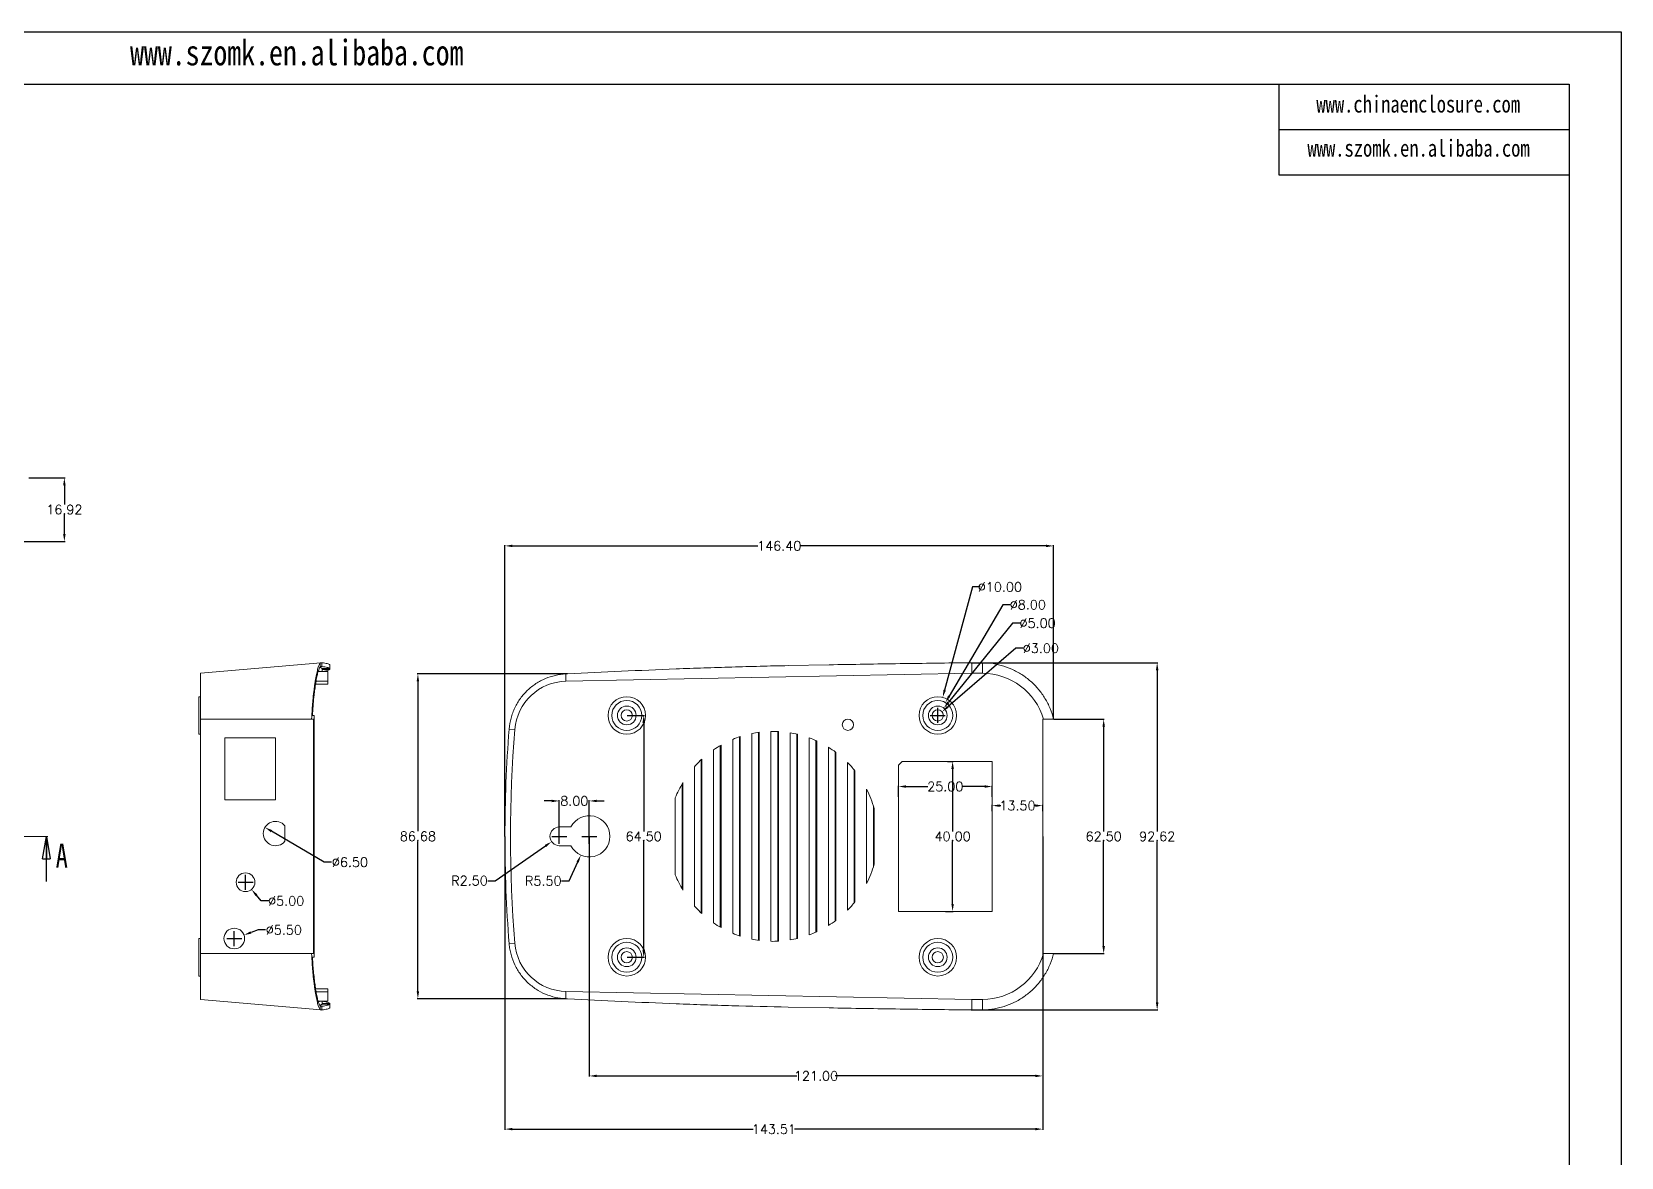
# Model space of a CAD drawing. Header units: inches. Extents: x 1181 to 2938, y 573 to 1158.
# Drawn here: x 1584.5 to 2008.6, y 857.9 to 1158.1 of the extents above; entities that cross this region are included whole.
import ezdxf

# ---------------------------------------------------------------- set-up
doc = ezdxf.new("R2010")
doc.units = ezdxf.units.IN
doc.linetypes.add('CENTER', pattern=[10.16, 6.35, -1.27, 1.27, -1.27])
doc.layers.add('文字', color=81, linetype='Continuous')
doc.styles.add('SLDTEXTSTYLE0', font='TXT', dxfattribs={"width": 0.75})
doc.styles.get("Standard").update_dxf_attribs({"font": 'txt', "bigfont": 'gbcbig.shx'})
doc.styles.add('宋体', font='', dxfattribs={"width": 0.8, "height": 3.5})
doc.styles.get('宋体').set_extended_font_data('SimSun')
doc.dimstyles.new('2.5', dxfattribs={"dimtxt": 2.5, "dimasz": 2, "dimexe": 0.18, "dimexo": 0.0625, "dimgap": 0.09, "dimtad": 0, "dimtih": 1, "dimtoh": 1, "dimzin": 0, "dimdsep": 46, "dimtxsty": 'Standard', "dimcen": 2, "dimadec": 0, "dimazin": 0, "dimtfac": 1, "dimtofl": 0, "dimtmove": 0, "dimatfit": 3, "dimfxl": 1, "dimtolj": 1, "dimtzin": 0, "dimarcsym": 0})

# ---------------------------------------------------------------- blocks, each defined once
blk = doc.blocks.new('_CLOSED')
at = {"color": 0, "linetype": 'ByBlock', "lineweight": -2}
for p, q in [((-1, 0.166667), (0, 0)), ((-1, 0.166667), (-1, -0.166667)), ((0, 0), (-1, -0.166667)), ((0, 0), (-1, 0))]:
    blk.add_line(p, q, dxfattribs=at)
blk = doc.blocks.new('*D107')
at = {"color": 0, "lineweight": -2}
for p, q in [((1743.31, 975.74), (1747.93, 975.74)), ((1747.75, 973.74), (1747.75, 944.83)), ((1747.75, 913.24), (1747.75, 942.15)), ((1743.31, 911.24), (1747.93, 911.24))]:
    blk.add_line(p, q, dxfattribs=at)
at = {"color": 0}
for points in [[(1747.42, 973.74), (1748.09, 973.74), (1747.75, 975.74)], [(1747.42, 913.24), (1748.09, 913.24), (1747.75, 911.24)]]:
    blk.add_solid(points, dxfattribs=at)
at = {"layer": 'Defpoints', "color": 0}
for p in [(1743.24, 975.74), (1743.24, 911.24), (1747.75, 911.24)]:
    blk.add_point(p, dxfattribs=at)
at = {"color": 0, "insert": (1747.75, 943.49), "char_height": 2.5, "attachment_point": 5}
blk.add_mtext('\\A1;64.50', dxfattribs=at)
blk = doc.blocks.new('*D109')
at = {"color": 0, "lineweight": -2}
for p, q in [((1828.81, 963.49), (1830.37, 963.49)), ((1830.19, 961.49), (1830.19, 944.83)), ((1830.19, 925.49), (1830.19, 942.15)), ((1828.31, 923.49), (1830.37, 923.49))]:
    blk.add_line(p, q, dxfattribs=at)
at = {"color": 0}
for points in [[(1829.86, 961.49), (1830.53, 961.49), (1830.19, 963.49)], [(1829.86, 925.49), (1830.53, 925.49), (1830.19, 923.49)]]:
    blk.add_solid(points, dxfattribs=at)
at = {"layer": 'Defpoints', "color": 0}
for p in [(1828.74, 963.49), (1830.19, 963.49), (1828.24, 923.49)]:
    blk.add_point(p, dxfattribs=at)
at = {"color": 0, "insert": (1830.19, 943.49), "char_height": 2.5, "attachment_point": 5}
blk.add_mtext('\\A1;40.00', dxfattribs=at)
blk = doc.blocks.new('*D110')
at = {"color": 0, "lineweight": -2}
for p, q in [((1815.74, 954.02), (1815.74, 956.96)), ((1817.74, 956.78), (1823.57, 956.78)), ((1838.74, 956.78), (1832.92, 956.78)), ((1840.74, 954.02), (1840.74, 956.96))]:
    blk.add_line(p, q, dxfattribs=at)
at = {"color": 0}
for points in [[(1817.74, 957.12), (1817.74, 956.45), (1815.74, 956.78)], [(1838.74, 957.12), (1838.74, 956.45), (1840.74, 956.78)]]:
    blk.add_solid(points, dxfattribs=at)
at = {"layer": 'Defpoints', "color": 0}
for p in [(1815.74, 956.78), (1815.74, 953.95), (1840.74, 953.95)]:
    blk.add_point(p, dxfattribs=at)
at = {"color": 0, "insert": (1828.24, 956.78), "char_height": 2.5, "attachment_point": 5}
blk.add_mtext('\\A1;25.00', dxfattribs=at)
blk = doc.blocks.new('*D111')
at = {"color": 0, "lineweight": -2}
for p, q in [((1840.74, 950.2), (1840.74, 951.87)), ((1842.74, 951.69), (1843.03, 951.69)), ((1852.24, 951.69), (1851.96, 951.69)), ((1854.24, 950.2), (1854.24, 951.87))]:
    blk.add_line(p, q, dxfattribs=at)
at = {"color": 0}
for points in [[(1842.74, 952.02), (1842.74, 951.35), (1840.74, 951.69)], [(1852.24, 952.02), (1852.24, 951.35), (1854.24, 951.69)]]:
    blk.add_solid(points, dxfattribs=at)
at = {"layer": 'Defpoints', "color": 0}
for p in [(1840.74, 950.14), (1854.24, 951.69), (1854.24, 950.14)]:
    blk.add_point(p, dxfattribs=at)
at = {"color": 0, "insert": (1847.49, 951.69), "char_height": 2.5, "attachment_point": 5}
blk.add_mtext('\\A1;13.50', dxfattribs=at)
blk = doc.blocks.new('*D112')
at = {"color": 0, "lineweight": -2}
for p, q in [((1847.06, 993.65), (1828.9, 978.02)), ((1849.06, 993.65), (1847.06, 993.65)), ((1824.24, 975.74), (1828.24, 975.74)), ((1826.24, 973.74), (1826.24, 977.74))]:
    blk.add_line(p, q, dxfattribs=at)
at = {"color": 0}
blk.add_solid([(1828.68, 978.28), (1829.11, 977.77), (1827.38, 976.72)], dxfattribs=at)
at = {"layer": 'Defpoints', "color": 0}
for p in [(1827.38, 976.72), (1825.11, 974.76)]:
    blk.add_point(p, dxfattribs=at)
at = {"color": 0, "insert": (1853.74, 993.65), "char_height": 2.5, "attachment_point": 5}
blk.add_mtext('\\A1;∅3.00', dxfattribs=at)
blk = doc.blocks.new('*D113')
at = {"color": 0, "lineweight": -2}
for p, q in [((1846.2, 1000.34), (1829.08, 979.24)), ((1848.2, 1000.34), (1846.2, 1000.34)), ((1824.24, 975.74), (1828.24, 975.74)), ((1826.24, 973.74), (1826.24, 977.74))]:
    blk.add_line(p, q, dxfattribs=at)
at = {"color": 0}
blk.add_solid([(1828.82, 979.45), (1829.34, 979.03), (1827.82, 977.68)], dxfattribs=at)
at = {"layer": 'Defpoints', "color": 0}
for p in [(1827.82, 977.68), (1824.67, 973.8)]:
    blk.add_point(p, dxfattribs=at)
at = {"color": 0, "insert": (1852.88, 1000.34), "char_height": 2.5, "attachment_point": 5}
blk.add_mtext('\\A1;∅5.00', dxfattribs=at)
blk = doc.blocks.new('*D114')
at = {"color": 0, "lineweight": -2}
for p, q in [((1843.58, 1005.28), (1829.28, 980.92)), ((1845.58, 1005.28), (1843.58, 1005.28)), ((1824.24, 975.74), (1828.24, 975.74)), ((1826.24, 973.74), (1826.24, 977.74))]:
    blk.add_line(p, q, dxfattribs=at)
at = {"color": 0}
blk.add_solid([(1828.99, 981.08), (1829.57, 980.75), (1828.27, 979.19)], dxfattribs=at)
at = {"layer": 'Defpoints', "color": 0}
for p in [(1828.27, 979.19), (1824.22, 972.29)]:
    blk.add_point(p, dxfattribs=at)
at = {"color": 0, "insert": (1850.26, 1005.28), "char_height": 2.5, "attachment_point": 5}
blk.add_mtext('\\A1;∅8.00', dxfattribs=at)
blk = doc.blocks.new('*D115')
at = {"color": 0, "lineweight": -2}
for p, q in [((1835.51, 1010.02), (1828.07, 982.5)), ((1837.51, 1010.02), (1835.51, 1010.02)), ((1824.24, 975.74), (1828.24, 975.74)), ((1826.24, 973.74), (1826.24, 977.74))]:
    blk.add_line(p, q, dxfattribs=at)
at = {"color": 0}
blk.add_solid([(1827.75, 982.59), (1828.39, 982.41), (1827.55, 980.57)], dxfattribs=at)
at = {"layer": 'Defpoints', "color": 0}
for p in [(1827.55, 980.57), (1824.94, 970.91)]:
    blk.add_point(p, dxfattribs=at)
at = {"color": 0, "insert": (1842.81, 1010.02), "char_height": 2.5, "attachment_point": 5}
blk.add_mtext('\\A1;∅10.00', dxfattribs=at)
blk = doc.blocks.new('*D116')
at = {"color": 0, "lineweight": -2}
for p, q in [((1733.24, 943.43), (1733.24, 879.41)), ((1854.24, 932.78), (1854.24, 879.41)), ((1735.24, 879.59), (1788.65, 879.59)), ((1852.24, 879.59), (1798.83, 879.59))]:
    blk.add_line(p, q, dxfattribs=at)
at = {"color": 0}
for points in [[(1735.24, 879.93), (1735.24, 879.26), (1733.24, 879.59)], [(1852.24, 879.93), (1852.24, 879.26), (1854.24, 879.59)]]:
    blk.add_solid(points, dxfattribs=at)
at = {"layer": 'Defpoints', "color": 0}
for p in [(1733.24, 943.49), (1854.24, 932.84), (1854.24, 879.59)]:
    blk.add_point(p, dxfattribs=at)
at = {"color": 0, "insert": (1793.74, 879.59), "char_height": 2.5, "attachment_point": 5}
blk.add_mtext('\\A1;121.00', dxfattribs=at)
blk = doc.blocks.new('*D117')
at = {"color": 0, "lineweight": -2}
for p, q in [((1723.24, 952.93), (1721.24, 952.93)), ((1725.24, 943.55), (1725.24, 953.11)), ((1733.24, 943.55), (1733.24, 953.11)), ((1735.24, 952.93), (1737.24, 952.93))]:
    blk.add_line(p, q, dxfattribs=at)
at = {"color": 0}
for points in [[(1723.24, 953.26), (1723.24, 952.6), (1725.24, 952.93)], [(1735.24, 953.26), (1735.24, 952.6), (1733.24, 952.93)]]:
    blk.add_solid(points, dxfattribs=at)
at = {"layer": 'Defpoints', "color": 0}
for p in [(1725.24, 952.93), (1725.24, 943.49), (1733.24, 943.49)]:
    blk.add_point(p, dxfattribs=at)
at = {"color": 0, "insert": (1729.24, 952.93), "char_height": 2.5, "attachment_point": 5}
blk.add_mtext('\\A1;8.00', dxfattribs=at)
blk = doc.blocks.new('*D118')
at = {"color": 0, "lineweight": -2}
for p, q in [((1723.24, 943.49), (1727.24, 943.49)), ((1725.24, 941.49), (1725.24, 945.49)), ((1708.16, 931.67), (1721.54, 940.93)), ((1706.16, 931.67), (1708.16, 931.67))]:
    blk.add_line(p, q, dxfattribs=at)
at = {"color": 0}
blk.add_solid([(1721.35, 941.2), (1721.73, 940.66), (1723.19, 942.07)], dxfattribs=at)
at = {"layer": 'Defpoints', "color": 0}
for p in [(1723.19, 942.07), (1725.24, 943.49)]:
    blk.add_point(p, dxfattribs=at)
at = {"color": 0, "insert": (1701.27, 931.67), "char_height": 2.5, "attachment_point": 5}
blk.add_mtext('\\A1;R2.50', dxfattribs=at)
blk = doc.blocks.new('*D119')
at = {"color": 0, "lineweight": -2}
for p, q in [((1731.24, 943.49), (1735.24, 943.49)), ((1733.24, 941.49), (1733.24, 945.49)), ((1727.84, 931.61), (1730.14, 936.66)), ((1725.84, 931.61), (1727.84, 931.61))]:
    blk.add_line(p, q, dxfattribs=at)
at = {"color": 0}
blk.add_solid([(1729.84, 936.8), (1730.44, 936.53), (1730.97, 938.48)], dxfattribs=at)
at = {"layer": 'Defpoints', "color": 0}
for p in [(1733.24, 943.49), (1730.97, 938.48)]:
    blk.add_point(p, dxfattribs=at)
at = {"color": 0, "insert": (1720.96, 931.61), "char_height": 2.5, "attachment_point": 5}
blk.add_mtext('\\A1;R5.50', dxfattribs=at)
blk = doc.blocks.new('*D120')
at = {"color": 0, "lineweight": -2}
for p, q in [((1727.4, 986.84), (1687.32, 986.84)), ((1687.5, 984.84), (1687.5, 944.84)), ((1687.5, 902.16), (1687.5, 942.16)), ((1726.92, 900.16), (1687.32, 900.16))]:
    blk.add_line(p, q, dxfattribs=at)
at = {"color": 0}
for points in [[(1687.17, 984.84), (1687.83, 984.84), (1687.5, 986.84)], [(1687.17, 902.16), (1687.83, 902.16), (1687.5, 900.16)]]:
    blk.add_solid(points, dxfattribs=at)
at = {"layer": 'Defpoints', "color": 0}
for p in [(1687.5, 986.84), (1727.47, 986.84), (1726.98, 900.16)]:
    blk.add_point(p, dxfattribs=at)
at = {"color": 0, "insert": (1687.5, 943.5), "char_height": 2.5, "attachment_point": 5}
blk.add_mtext('\\A1;86.68', dxfattribs=at)
blk = doc.blocks.new('*D121')
at = {"color": 0, "lineweight": -2}
for p, q in [((1710.73, 943.43), (1710.73, 865.23)), ((1854.24, 943.43), (1854.24, 865.23)), ((1712.73, 865.41), (1776.98, 865.41)), ((1852.24, 865.41), (1787.99, 865.41))]:
    blk.add_line(p, q, dxfattribs=at)
at = {"color": 0}
for points in [[(1712.73, 865.74), (1712.73, 865.08), (1710.73, 865.41)], [(1852.24, 865.74), (1852.24, 865.08), (1854.24, 865.41)]]:
    blk.add_solid(points, dxfattribs=at)
at = {"layer": 'Defpoints', "color": 0}
for p in [(1710.73, 943.49), (1854.24, 943.49), (1854.24, 865.41)]:
    blk.add_point(p, dxfattribs=at)
at = {"color": 0, "insert": (1782.49, 865.41), "char_height": 2.5, "attachment_point": 5}
blk.add_mtext('\\A1;143.51', dxfattribs=at)
blk = doc.blocks.new('*D122')
at = {"color": 0, "lineweight": -2}
for p, q in [((1710.73, 943.49), (1710.73, 1021.14)), ((1712.73, 1020.96), (1778.22, 1020.96)), ((1855.13, 1020.96), (1789.65, 1020.96)), ((1857.13, 974.8), (1857.13, 1021.14))]:
    blk.add_line(p, q, dxfattribs=at)
at = {"color": 0}
for points in [[(1712.73, 1021.29), (1712.73, 1020.63), (1710.73, 1020.96)], [(1855.13, 1021.29), (1855.13, 1020.63), (1857.13, 1020.96)]]:
    blk.add_solid(points, dxfattribs=at)
at = {"layer": 'Defpoints', "color": 0}
for p in [(1710.73, 1020.96), (1857.13, 974.74), (1710.73, 943.43)]:
    blk.add_point(p, dxfattribs=at)
at = {"color": 0, "insert": (1783.93, 1020.96), "char_height": 2.5, "attachment_point": 5}
blk.add_mtext('\\A1;146.40', dxfattribs=at)
blk = doc.blocks.new('*D123')
at = {"color": 0, "lineweight": -2}
for p, q in [((1857.2, 974.74), (1870.68, 974.74)), ((1870.5, 972.74), (1870.5, 944.83)), ((1870.5, 914.24), (1870.5, 942.15)), ((1857.2, 912.24), (1870.68, 912.24))]:
    blk.add_line(p, q, dxfattribs=at)
at = {"color": 0}
for points in [[(1870.17, 972.74), (1870.84, 972.74), (1870.5, 974.74)], [(1870.17, 914.24), (1870.84, 914.24), (1870.5, 912.24)]]:
    blk.add_solid(points, dxfattribs=at)
at = {"layer": 'Defpoints', "color": 0}
for p in [(1857.13, 974.74), (1857.13, 912.24), (1870.5, 912.24)]:
    blk.add_point(p, dxfattribs=at)
at = {"color": 0, "insert": (1870.5, 943.49), "char_height": 2.5, "attachment_point": 5}
blk.add_mtext('\\A1;62.50', dxfattribs=at)
blk = doc.blocks.new('*D124')
at = {"color": 0, "lineweight": -2}
for p, q in [((1583.65, 1039.09), (1593.34, 1039.09)), ((1593.16, 1037.09), (1593.16, 1031.97)), ((1593.16, 1024.16), (1593.16, 1029.29)), ((1582.17, 1022.16), (1593.34, 1022.16))]:
    blk.add_line(p, q, dxfattribs=at)
at = {"color": 0}
for points in [[(1592.82, 1037.09), (1593.49, 1037.09), (1593.16, 1039.09)], [(1592.82, 1024.16), (1593.49, 1024.16), (1593.16, 1022.16)]]:
    blk.add_solid(points, dxfattribs=at)
at = {"layer": 'Defpoints', "color": 0}
for p in [(1583.59, 1039.09), (1593.16, 1039.09), (1582.11, 1022.16)]:
    blk.add_point(p, dxfattribs=at)
at = {"color": 0, "insert": (1593.16, 1030.63), "char_height": 2.5, "attachment_point": 5}
blk.add_mtext('\\A1;16.92', dxfattribs=at)
blk = doc.blocks.new('*D130')
at = {"color": 0, "lineweight": -2}
for p, q in [((1641.5, 929.24), (1641.5, 933.24)), ((1639.5, 931.24), (1643.5, 931.24)), ((1645.68, 926.26), (1644.39, 927.8)), ((1647.68, 926.26), (1645.68, 926.26))]:
    blk.add_line(p, q, dxfattribs=at)
at = {"color": 0}
blk.add_solid([(1644.65, 928.01), (1644.14, 927.58), (1643.11, 929.33)], dxfattribs=at)
at = {"layer": 'Defpoints', "color": 0}
for p in [(1639.89, 933.16), (1643.11, 929.33)]:
    blk.add_point(p, dxfattribs=at)
at = {"color": 0, "insert": (1652.35, 926.26), "char_height": 2.5, "attachment_point": 5}
blk.add_mtext('\\A1;∅5.00', dxfattribs=at)
blk = doc.blocks.new('*D131')
at = {"color": 0, "lineweight": -2}
for p, q in [((1636.5, 916.24), (1640.5, 916.24)), ((1638.5, 914.24), (1638.5, 918.24)), ((1644.85, 918.53), (1642.97, 917.85)), ((1646.85, 918.53), (1644.85, 918.53))]:
    blk.add_line(p, q, dxfattribs=at)
at = {"color": 0}
blk.add_solid([(1642.86, 918.17), (1643.08, 917.54), (1641.09, 917.17)], dxfattribs=at)
at = {"layer": 'Defpoints', "color": 0}
for p in [(1641.09, 917.17), (1635.91, 915.31)]:
    blk.add_point(p, dxfattribs=at)
at = {"color": 0, "insert": (1651.73, 918.53), "char_height": 2.5, "attachment_point": 5}
blk.add_mtext('\\A1;∅5.50', dxfattribs=at)
blk = doc.blocks.new('*D132')
at = {"color": 0, "lineweight": -2}
for p, q in [((1662.48, 936.61), (1648.42, 944.87)), ((1664.48, 936.61), (1662.48, 936.61))]:
    blk.add_line(p, q, dxfattribs=at)
at = {"color": 0}
blk.add_solid([(1648.59, 945.16), (1648.25, 944.59), (1646.7, 945.89)], dxfattribs=at)
at = {"layer": 'Defpoints', "color": 0}
for p in [(1646.7, 945.89), (1652.3, 942.59)]:
    blk.add_point(p, dxfattribs=at)
at = {"color": 0, "insert": (1669.37, 936.61), "char_height": 2.5, "attachment_point": 5}
blk.add_mtext('\\A1;∅6.50', dxfattribs=at)
blk = doc.blocks.new('*D133')
at = {"color": 0, "lineweight": -2}
for p, q in [((1835.15, 989.8), (1884.96, 989.8)), ((1884.78, 987.8), (1884.78, 944.83)), ((1884.78, 899.18), (1884.78, 942.15)), ((1835.15, 897.18), (1884.96, 897.18))]:
    blk.add_line(p, q, dxfattribs=at)
at = {"color": 0}
for points in [[(1884.44, 987.8), (1885.11, 987.8), (1884.78, 989.8)], [(1884.44, 899.18), (1885.11, 899.18), (1884.78, 897.18)]]:
    blk.add_solid(points, dxfattribs=at)
at = {"layer": 'Defpoints', "color": 0}
for p in [(1835.08, 989.8), (1884.78, 989.8), (1835.08, 897.18)]:
    blk.add_point(p, dxfattribs=at)
at = {"color": 0, "insert": (1884.78, 943.49), "char_height": 2.5, "attachment_point": 5}
blk.add_mtext('\\A1;92.62', dxfattribs=at)

msp = doc.modelspace()

# ---------------------------------------------------------------- linework, layer by layer
for p, q in [((1181.086, 1158.076), (2008.611, 1158.076)), ((2008.611, 1158.076), (2008.611, 572.957)), ((1202.499, 1144.144), (1994.68, 1144.144)), ((1917.283, 1144.144), (1917.283, 1119.958)), ((1994.68, 1144.144), (1994.68, 586.888)), ((1917.283, 1132.051), (1994.68, 1132.051)), ((1917.283, 1119.958), (1994.68, 1119.958))]:
    msp.add_line(p, q)
at = {"color": 7, "linetype": 'Continuous', "lineweight": 15}
for p, q in [((1629.5, 986.973), (1661.606, 989.782)), ((1661.394, 988.644), (1661.394, 989.651)), ((1661.894, 988.803), (1661.895, 988.803)), ((1661.895, 988.803), (1661.895, 989.803)), ((1664, 988.247), (1664, 989.247)), ((1786.338, 989.035), (1797.218, 989.247)), ((1835.312, 989.805), (1835.34, 986.973)), ((1838.145, 986.973), (1838.145, 989.782)), ((1629.5, 974.741), (1629.5, 986.973)), ((1663.5, 984.12), (1660.2, 984.12)), ((1663.5, 984.921), (1660.333, 984.921)), ((1663.5, 987.469), (1660.891, 987.469)), ((1662, 988.248), (1663.999, 988.248)), ((1662, 988.248), (1664, 988.247)), ((1662, 987.469), (1662, 988.247)), ((1662, 988.035), (1664, 988.035)), ((1662, 988.035), (1664, 988.035)), ((1663.5, 984.921), (1663.5, 987.469)), ((1663.5, 984.12), (1663.5, 984.921)), ((1663.999, 988.248), (1664, 988.247)), ((1664, 988.247), (1664, 988.035)), ((1726.982, 986.819), (1727.021, 984.857)), ((1835.34, 986.973), (1727.021, 984.857)), ((1835.34, 986.973), (1838.145, 986.973)), ((1629.5, 980.741), (1629, 980.741)), ((1629, 975.741), (1629, 980.741)), ((1629, 970.741), (1629, 975.741)), ((1659.778, 911.241), (1659.778, 975.741)), ((1629.5, 912.241), (1629.5, 974.741)), ((1659.623, 912.241), (1659.623, 974.741)), ((1713.357, 971.998), (1711.848, 972.12)), ((1781.715, 971.486), (1781.715, 915.496)), ((1783.515, 971.462), (1783.515, 915.52)), ((1783.715, 915.53), (1783.715, 971.453)), ((1854.243, 974.741), (1854.449, 974.741)), ((1854.243, 912.241), (1854.243, 974.741)), ((1629, 970.741), (1629.5, 970.741)), ((1649.5, 969.741), (1636, 969.741)), ((1636, 969.741), (1636, 953.241)), ((1649.5, 953.241), (1649.5, 969.741)), ((1768.199, 967.714), (1768.199, 919.269)), ((1768.399, 919.154), (1768.399, 967.829)), ((1771.504, 969.35), (1771.504, 917.633)), ((1773.304, 970.026), (1773.304, 916.957)), ((1773.504, 916.89), (1773.504, 970.093)), ((1776.61, 970.919), (1776.61, 916.064)), ((1778.41, 971.228), (1778.41, 915.755)), ((1778.61, 915.728), (1778.61, 971.255)), ((1786.821, 971.115), (1786.821, 915.868)), ((1788.621, 970.755), (1788.621, 916.227)), ((1788.821, 916.275), (1788.821, 970.708)), ((1791.927, 969.764), (1791.927, 917.219)), ((1793.727, 969.028), (1793.727, 917.954)), ((1793.927, 918.045), (1793.927, 968.937)), ((1797.032, 967.267), (1797.032, 919.716)), ((1763.093, 963.918), (1763.093, 923.064)), ((1763.293, 922.879), (1763.293, 964.104)), ((1766.399, 966.577), (1766.399, 920.406)), ((1798.832, 966.048), (1798.832, 920.935)), ((1799.032, 921.083), (1799.032, 965.9)), ((1802.138, 963.195), (1802.138, 923.788)), ((1815.743, 962.491), (1816.743, 963.491)), ((1840.743, 963.491), (1816.743, 963.491)), ((1840.743, 923.491), (1840.743, 963.491)), ((1761.293, 962.068), (1761.293, 924.915)), ((1803.938, 961.193), (1803.938, 925.79)), ((1804.138, 926.038), (1804.138, 960.945)), ((1815.743, 962.491), (1815.743, 923.491)), ((1757.987, 957.479), (1757.987, 929.504)), ((1758.187, 929.163), (1758.187, 957.82)), ((1807.243, 956.101), (1807.243, 930.882)), ((1636, 953.241), (1649.5, 953.241)), ((1756.187, 953.742), (1756.187, 933.24)), ((1809.043, 951.601), (1809.043, 935.382)), ((1809.243, 936.075), (1809.243, 950.908)), ((1652, 942.165), (1652, 946.318)), ((1728.345, 945.991), (1725.243, 945.991)), ((1725.243, 940.991), (1728.345, 940.991)), ((1815.743, 923.491), (1840.743, 923.491)), ((1629.5, 916.241), (1629, 916.241)), ((1629, 916.241), (1629, 911.241)), ((1629.5, 900.01), (1629.5, 912.241)), ((1636.398, 914.491), (1636.378, 914.491)), ((1711.848, 914.863), (1713.357, 914.984)), ((1854.449, 912.241), (1854.243, 912.241)), ((1629, 911.241), (1629, 906.241)), ((1629, 906.241), (1629.5, 906.241)), ((1660.107, 903.455), (1660.107, 903.459)), ((1661.606, 897.201), (1629.5, 900.01)), ((1663.5, 902.862), (1660.201, 902.862)), ((1663.5, 902.062), (1660.328, 902.062)), ((1663.5, 899.514), (1660.889, 899.514)), ((1662, 898.736), (1662, 899.514)), ((1663.5, 902.862), (1663.5, 902.062)), ((1663.5, 902.062), (1663.5, 899.514)), ((1727.021, 902.125), (1726.982, 900.164)), ((1835.34, 900.01), (1727.021, 902.125)), ((1835.34, 900.01), (1835.312, 897.177)), ((1838.145, 900.01), (1835.34, 900.01)), ((1838.145, 897.201), (1838.145, 900.01)), ((1661.394, 897.332), (1661.394, 898.339)), ((1661.875, 898.177), (1661.873, 898.178)), ((1661.895, 898.18), (1661.894, 898.18)), ((1661.895, 897.18), (1661.895, 898.18)), ((1662, 898.948), (1664, 898.948)), ((1662, 898.948), (1664, 898.948)), ((1662, 898.736), (1663.999, 898.735)), ((1664, 898.735), (1663.999, 898.735)), ((1664, 898.948), (1664, 898.736)), ((1664, 897.735), (1664, 898.735)), ((1786.338, 897.948), (1797.218, 897.735))]:
    msp.add_line(p, q, dxfattribs=at)
at = {"color": 8, "linetype": 'Continuous', "lineweight": 15}
for p, q in [((1661.526, 987.469), (1660.938, 987.623)), ((1661.276, 899.437), (1660.936, 899.363)), ((1661.516, 899.514), (1661.276, 899.437))]:
    msp.add_line(p, q, dxfattribs=at)
at = {"color": 1, "linetype": 'CENTER', "lineweight": 0}
msp.add_line((1588.733, 943.491), (1430.757, 943.491), dxfattribs=at)
at = {"color": 7, "linetype": 'Continuous', "lineweight": 30}
msp.add_line((1588.354, 931.491), (1588.354, 943.491), dxfattribs=at)
at = {"color": 7, "linetype": 'Continuous', "lineweight": 15}
for centre, radius in [((1743.243, 975.741), 5), ((1826.243, 975.741), 5), ((1743.243, 975.741), 4), ((1743.243, 975.741), 2.5), ((1743.243, 975.741), 1.5), ((1826.243, 975.741), 4), ((1826.243, 975.741), 2.5), ((1826.243, 975.741), 1.5), ((1802.243, 973.247), 1.5), ((1641.5, 931.241), 2.5), ((1638.5, 916.241), 2.75), ((1743.243, 911.241), 5), ((1826.243, 911.241), 5), ((1743.243, 911.241), 4), ((1743.243, 911.241), 2.5), ((1743.243, 911.241), 1.5), ((1826.243, 911.241), 4), ((1826.243, 911.241), 2.5), ((1826.243, 911.241), 1.5)]:
    msp.add_circle(centre, radius, dxfattribs=at)
for centre, radius, start, end in [((1727.294, 970.878), 13.982, 91.11892, 175.4052), ((1838.145, 969.991), 16.982, 16.24313, 90), ((2068.07, 943.491), 355.857, 175.4052, 184.5948), ((1782.243, 943.491), 28, 86.98654, 91.08055), ((1782.243, 943.491), 28, 119.63406, 124.46392), ((1782.243, 943.491), 28, 108.18677, 112.55339), ((1782.243, 943.491), 28, 97.45645, 101.60721), ((1782.243, 943.491), 28, 76.41347, 80.59077), ((1782.243, 943.491), 28, 65.3385, 69.76765), ((1782.243, 943.491), 28, 53.15877, 58.11804), ((1782.243, 943.491), 28, 132.59422, 138.43731), ((1782.243, 943.491), 28, 38.56121, 44.72324), ((1782.243, 943.491), 28, 149.22069, 158.52436), ((1782.243, 943.491), 28, 15.35889, 26.7655), ((1649.5, 944.241), 3.25, 39.71514, 320.28486), ((1725.243, 943.491), 2.5, 90, 270), ((1733.243, 943.491), 5.5, 207.03569, 152.96431), ((1782.243, 943.491), 28, 201.47564, 210.77931), ((1782.243, 943.491), 28, 333.2345, 344.64111), ((1782.243, 943.491), 28, 221.56269, 227.40578), ((1782.243, 943.491), 28, 315.27676, 321.43879), ((1782.243, 943.491), 28, 235.53608, 240.36594), ((1782.243, 943.491), 28, 301.88196, 306.84123), ((1782.243, 943.491), 28, 247.44661, 251.81323), ((1782.243, 943.491), 28, 279.40923, 283.58653), ((1782.243, 943.491), 28, 290.23235, 294.6615), ((1727.294, 916.104), 13.982, 184.5948, 268.88108), ((1782.243, 943.491), 28, 258.39279, 262.54355), ((1782.243, 943.491), 28, 268.91945, 273.01346), ((1838.145, 916.991), 16.982, 270, 343.75687)]:
    msp.add_arc(centre, radius, start, end, dxfattribs=at)
for points, knots in [([(1661.394, 989.651), (1661.29, 989.534), (1661.185, 989.343), (1660.972, 988.818), (1660.863, 988.483), (1660.698, 987.871), (1660.642, 987.648), (1660.532, 987.172), (1660.478, 986.918), (1660.315, 986.111), (1660.207, 985.512), (1660.05, 984.522), (1659.998, 984.176), (1659.896, 983.454), (1659.846, 983.081), (1659.701, 981.932), (1659.611, 981.122), (1659.485, 979.843), (1659.446, 979.405), (1659.37, 978.508), (1659.334, 978.047), (1659.236, 976.656), (1659.181, 975.708), (1659.139, 974.741)], [0, 0, 0, 0, 0.125, 0.125, 0.25, 0.25, 0.3125, 0.3125, 0.375, 0.375, 0.5, 0.5, 0.5625, 0.5625, 0.625, 0.625, 0.75, 0.75, 0.8125, 0.8125, 0.875, 0.875, 1, 1, 1, 1]), ([(1659.368, 975.741), (1659.414, 976.599), (1659.469, 977.426), (1659.594, 979.022), (1659.663, 979.79), (1659.778, 980.899), (1659.818, 981.262), (1659.9, 981.966), (1659.942, 982.306), (1660.071, 983.293), (1660.16, 983.904), (1660.299, 984.753), (1660.346, 985.024), (1660.441, 985.544), (1660.489, 985.792), (1660.633, 986.49), (1660.729, 986.898), (1660.921, 987.599), (1661.017, 987.892), (1661.208, 988.362), (1661.302, 988.535), (1661.394, 988.644)], [0, 0, 0, 0, 0.125, 0.125, 0.25, 0.25, 0.3125, 0.3125, 0.375, 0.375, 0.5, 0.5, 0.5625, 0.5625, 0.625, 0.625, 0.75, 0.75, 0.875, 0.875, 1, 1, 1, 1]), ([(1661.334, 988.538), (1661.379, 988.525), (1661.493, 988.494), (1661.65, 988.44), (1661.801, 988.378), (1661.923, 988.314), (1661.974, 988.269), (1662, 988.248)], [0, 0, 0, 0, 0.1406866, 0.3568588, 0.5796123, 0.7944245, 1, 1, 1, 1]), ([(1661.606, 989.782), (1661.652, 989.786), (1661.698, 989.79), (1661.742, 989.794), (1661.787, 989.798), (1661.831, 989.802), (1661.874, 989.805)], [0, 0, 0, 0, 0.0014226286, 0.0014226286, 0.0014226286, 0.0028452721, 0.0028452721, 0.0028452721, 0.0028452721]), ([(1661.875, 988.805), (1661.877, 988.805), (1661.878, 988.805), (1661.88, 988.805), (1661.881, 988.805), (1661.883, 988.804), (1661.885, 988.804), (1661.886, 988.804), (1661.888, 988.804), (1661.889, 988.804), (1661.891, 988.803), (1661.892, 988.803), (1661.894, 988.803)], [0, 0, 0, 0, 0.00005258612, 0.00005258612, 0.00005258612, 0.00010517224, 0.00010517224, 0.00010517224, 0.00015752986, 0.00015752986, 0.00015752986, 0.00020988748, 0.00020988748, 0.00020988748, 0.00020988748]), ([(1664, 989.247), (1663.943, 989.304), (1663.848, 989.358), (1663.601, 989.459), (1663.45, 989.508), (1663.096, 989.6), (1662.894, 989.644), (1662.437, 989.727), (1662.182, 989.766), (1661.895, 989.803)], [0, 0, 0, 0, 0.25, 0.25, 0.5, 0.5, 0.75, 0.75, 1, 1, 1, 1]), ([(1661.895, 988.803), (1662.182, 988.766), (1662.437, 988.727), (1662.894, 988.644), (1663.096, 988.6), (1663.449, 988.508), (1663.601, 988.46), (1663.847, 988.358), (1663.943, 988.305), (1663.999, 988.248)], [0, 0, 0, 0, 0.25, 0.25, 0.5, 0.5, 0.75, 0.75, 1, 1, 1, 1]), ([(1727.465, 986.843), (1732.236, 987.075), (1737.017, 987.305), (1746.651, 987.746), (1751.504, 987.957), (1758.864, 988.243), (1761.333, 988.334), (1766.297, 988.503), (1768.787, 988.582), (1773.781, 988.729), (1776.285, 988.797), (1781.305, 988.923), (1783.821, 988.981), (1786.338, 989.035)], [0, 0, 0, 0, 0.25, 0.25, 0.5, 0.5, 0.625, 0.625, 0.75, 0.75, 0.875, 0.875, 1, 1, 1, 1]), ([(1797.218, 989.247), (1800.378, 989.304), (1803.537, 989.358), (1809.855, 989.459), (1813.012, 989.508), (1819.324, 989.6), (1822.479, 989.644), (1828.785, 989.727), (1831.936, 989.766), (1835.084, 989.803)], [0, 0, 0, 0, 0.25, 0.25, 0.5, 0.5, 0.75, 0.75, 1, 1, 1, 1]), ([(1838.145, 989.782), (1837.673, 989.786), (1837.201, 989.79), (1836.729, 989.794), (1836.257, 989.798), (1835.785, 989.802), (1835.312, 989.805)], [0, 0, 0, 0, 0.0014226286, 0.0014226286, 0.0014226286, 0.0028452721, 0.0028452721, 0.0028452721, 0.0028452721]), ([(1840.251, 989.651), (1841.252, 989.534), (1842.232, 989.343), (1844.147, 988.818), (1845.084, 988.483), (1846.457, 987.871), (1846.91, 987.648), (1847.79, 987.172), (1848.219, 986.918), (1849.474, 986.111), (1850.266, 985.512), (1851.389, 984.522), (1851.753, 984.176), (1852.455, 983.454), (1852.79, 983.081), (1853.75, 981.932), (1854.328, 981.122), (1855.102, 979.843), (1855.345, 979.405), (1855.799, 978.508), (1856.011, 978.047), (1856.586, 976.656), (1856.896, 975.708), (1857.134, 974.741)], [0, 0, 0, 0, 0.125, 0.125, 0.25, 0.25, 0.3125, 0.3125, 0.375, 0.375, 0.5, 0.5, 0.5625, 0.5625, 0.625, 0.625, 0.75, 0.75, 0.8125, 0.8125, 0.875, 0.875, 1, 1, 1, 1]), ([(1664, 988.035), (1663.907, 987.974), (1663.723, 987.854), (1663.125, 987.666), (1662.453, 987.523), (1662.195, 987.469)], [0, 0, 0, 0, 0.3816573, 0.7633536, 1, 1, 1, 1]), ([(1711.848, 972.12), (1711.925, 973.113), (1712.094, 974.082), (1712.476, 975.499), (1712.624, 975.966), (1712.966, 976.887), (1713.16, 977.344), (1713.796, 978.668), (1714.294, 979.499), (1715.432, 981.06), (1716.079, 981.795), (1717.467, 983.113), (1718.212, 983.702), (1719.405, 984.484), (1719.817, 984.729), (1720.654, 985.177), (1721.08, 985.38), (1722.376, 985.932), (1723.266, 986.221), (1724.642, 986.538), (1725.108, 986.623), (1726.042, 986.752), (1726.511, 986.796), (1726.982, 986.819)], [0, 0, 0, 0, 0.125, 0.125, 0.1875, 0.1875, 0.25, 0.25, 0.375, 0.375, 0.5, 0.5, 0.625, 0.625, 0.6875, 0.6875, 0.75, 0.75, 0.875, 0.875, 0.9375, 0.9375, 1, 1, 1, 1]), ([(1659.778, 975.741), (1659.701, 975.741), (1659.624, 975.741), (1659.487, 975.741), (1659.427, 975.741), (1659.368, 975.741)], [0.26991634, 0.26991634, 0.26991634, 0.26991634, 0.32754877, 0.32754877, 0.37123892, 0.37123892, 0.37123892, 0.37123892]), ([(1659.623, 974.741), (1659.597, 974.741), (1659.572, 974.741), (1659.412, 974.741), (1659.276, 974.741), (1659.139, 974.741)], [0.30850747, 0.30850747, 0.30850747, 0.30850747, 0.32754877, 0.32754877, 0.42645773, 0.42645773, 0.42645773, 0.42645773]), ([(1659.139, 912.241), (1659.181, 911.273), (1659.236, 910.323), (1659.335, 908.927), (1659.371, 908.467), (1659.446, 907.574), (1659.486, 907.137), (1659.611, 905.86), (1659.701, 905.05), (1659.846, 903.897), (1659.897, 903.522), (1659.999, 902.803), (1660.05, 902.459), (1660.207, 901.472), (1660.314, 900.873), (1660.478, 900.064), (1660.532, 899.81), (1660.643, 899.332), (1660.698, 899.11), (1660.863, 898.501), (1660.971, 898.167), (1661.131, 897.772), (1661.184, 897.658), (1661.29, 897.467), (1661.342, 897.39), (1661.394, 897.332)], [0, 0, 0, 0, 0.125, 0.125, 0.1875, 0.1875, 0.25, 0.25, 0.375, 0.375, 0.4375, 0.4375, 0.5, 0.5, 0.625, 0.625, 0.6875, 0.6875, 0.75, 0.75, 0.875, 0.875, 0.9375, 0.9375, 1, 1, 1, 1]), ([(1659.623, 912.241), (1659.597, 912.241), (1659.572, 912.241), (1659.412, 912.241), (1659.276, 912.241), (1659.139, 912.241)], [0.30850747, 0.30850747, 0.30850747, 0.30850747, 0.32754877, 0.32754877, 0.42645773, 0.42645773, 0.42645773, 0.42645773]), ([(1726.982, 900.164), (1726.038, 900.21), (1725.111, 900.338), (1723.29, 900.755), (1722.396, 901.043), (1720.643, 901.788), (1719.811, 902.233), (1718.23, 903.268), (1717.481, 903.857), (1716.076, 905.19), (1715.441, 905.913), (1714.589, 907.079), (1714.321, 907.481), (1713.822, 908.315), (1713.588, 908.748), (1712.948, 910.08), (1712.607, 910.997), (1712.224, 912.415), (1712.118, 912.895), (1711.949, 913.869), (1711.887, 914.365), (1711.848, 914.863)], [0, 0, 0, 0, 0.125, 0.125, 0.25, 0.25, 0.375, 0.375, 0.5, 0.5, 0.625, 0.625, 0.6875, 0.6875, 0.75, 0.75, 0.875, 0.875, 0.9375, 0.9375, 1, 1, 1, 1]), ([(1857.134, 912.241), (1856.896, 911.273), (1856.585, 910.323), (1856.007, 908.927), (1855.796, 908.467), (1855.343, 907.574), (1855.101, 907.137), (1854.327, 905.86), (1853.749, 905.05), (1852.787, 903.897), (1852.449, 903.522), (1851.749, 902.803), (1851.387, 902.459), (1850.268, 901.472), (1849.476, 900.873), (1848.219, 900.064), (1847.789, 899.81), (1846.905, 899.332), (1846.454, 899.11), (1845.088, 898.501), (1844.153, 898.167), (1842.715, 897.772), (1842.23, 897.658), (1841.248, 897.467), (1840.749, 897.39), (1840.251, 897.332)], [0, 0, 0, 0, 0.125, 0.125, 0.1875, 0.1875, 0.25, 0.25, 0.375, 0.375, 0.4375, 0.4375, 0.5, 0.5, 0.625, 0.625, 0.6875, 0.6875, 0.75, 0.75, 0.875, 0.875, 0.9375, 0.9375, 1, 1, 1, 1]), ([(1659.778, 911.241), (1659.701, 911.241), (1659.624, 911.241), (1659.487, 911.241), (1659.427, 911.241), (1659.368, 911.241)], [0.26991634, 0.26991634, 0.26991634, 0.26991634, 0.32754877, 0.32754877, 0.37123812, 0.37123812, 0.37123812, 0.37123812]), ([(1660.107, 903.459), (1660.069, 903.727), (1660.03, 904.006), (1659.955, 904.576), (1659.918, 904.867), (1659.812, 905.763), (1659.744, 906.387), (1659.619, 907.688), (1659.56, 908.366), (1659.454, 909.776), (1659.407, 910.5), (1659.368, 911.241)], [0, 0, 0, 0, 0.125, 0.125, 0.25, 0.25, 0.5, 0.5, 0.75, 0.75, 1, 1, 1, 1]), ([(1660.107, 903.459), (1660.116, 903.395), (1660.131, 903.282), (1660.143, 903.149), (1660.153, 903.072), (1660.152, 903.043), (1660.151, 903.038)], [0, 0, 0, 0, 0.4505826, 0.7893297, 0.9587058, 1, 1, 1, 1]), ([(1660.151, 903.038), (1660.149, 903.074), (1660.141, 903.21), (1660.121, 903.351), (1660.107, 903.455)], [0, 0, 0, 0, 0.2628924, 1, 1, 1, 1]), ([(1660.74, 900.058), (1660.725, 900.119), (1660.695, 900.241), (1660.65, 900.434), (1660.62, 900.569), (1660.605, 900.637)], [0, 0, 0, 0, 0.3334516, 0.6667299, 1, 1, 1, 1]), ([(1661.394, 898.339), (1661.288, 898.465), (1661.181, 898.672), (1660.963, 899.246), (1660.852, 899.611), (1660.74, 900.058)], [0, 0, 0, 0, 0.5, 0.5, 1, 1, 1, 1]), ([(1662.216, 899.514), (1662.261, 899.505), (1662.783, 899.404), (1663.285, 899.263), (1663.816, 899.084), (1663.938, 898.994), (1664, 898.948)], [0, 0, 0, 0, 0.0352438, 0.4153267, 0.7076541, 1, 1, 1, 1]), ([(1786.338, 897.948), (1781.304, 898.056), (1776.285, 898.18), (1768.788, 898.4), (1766.292, 898.48), (1761.333, 898.649), (1758.868, 898.74), (1751.509, 899.026), (1746.651, 899.237), (1737.018, 899.678), (1732.236, 899.908), (1727.465, 900.14)], [0, 0, 0, 0, 0.25, 0.25, 0.375, 0.375, 0.5, 0.5, 0.75, 0.75, 1, 1, 1, 1]), ([(1662, 898.735), (1661.979, 898.717), (1661.937, 898.68), (1661.844, 898.627), (1661.733, 898.576), (1661.603, 898.526), (1661.474, 898.484), (1661.378, 898.457), (1661.338, 898.446)], [0, 0, 0, 0, 0.171305, 0.349253, 0.5328353, 0.6968037, 0.8746573, 1, 1, 1, 1]), ([(1661.874, 897.177), (1661.831, 897.181), (1661.787, 897.185), (1661.742, 897.189), (1661.698, 897.193), (1661.652, 897.197), (1661.606, 897.201)], [0, 0, 0, 0, 0.0014226288, 0.0014226288, 0.0014226288, 0.0028452724, 0.0028452724, 0.0028452724, 0.0028452724]), ([(1661.894, 898.18), (1661.892, 898.18), (1661.891, 898.179), (1661.889, 898.179), (1661.888, 898.179), (1661.886, 898.179), (1661.884, 898.179), (1661.881, 898.178), (1661.878, 898.178), (1661.875, 898.177)], [0, 0, 0, 0, 0.00005272285, 0.00005272285, 0.00005272285, 0.0001054457, 0.0001054457, 0.0001054457, 0.00020988748, 0.00020988748, 0.00020988748, 0.00020988748]), ([(1663.999, 898.735), (1663.943, 898.678), (1663.847, 898.625), (1663.601, 898.523), (1663.449, 898.475), (1663.096, 898.383), (1662.894, 898.339), (1662.437, 898.256), (1662.182, 898.216), (1661.895, 898.18)], [0, 0, 0, 0, 0.25, 0.25, 0.5, 0.5, 0.75, 0.75, 1, 1, 1, 1]), ([(1661.895, 897.18), (1662.182, 897.216), (1662.437, 897.256), (1662.894, 897.339), (1663.096, 897.383), (1663.45, 897.475), (1663.601, 897.523), (1663.848, 897.625), (1663.943, 897.679), (1664, 897.735)], [0, 0, 0, 0, 0.25, 0.25, 0.5, 0.5, 0.75, 0.75, 1, 1, 1, 1]), ([(1835.084, 897.18), (1831.935, 897.216), (1828.785, 897.256), (1822.479, 897.339), (1819.324, 897.383), (1813.012, 897.475), (1809.855, 897.523), (1803.538, 897.625), (1800.378, 897.679), (1797.218, 897.735)], [0, 0, 0, 0, 0.25, 0.25, 0.5, 0.5, 0.75, 0.75, 1, 1, 1, 1]), ([(1835.312, 897.177), (1835.785, 897.181), (1836.257, 897.185), (1836.729, 897.189), (1837.201, 897.193), (1837.673, 897.197), (1838.145, 897.201)], [0, 0, 0, 0, 0.0014226288, 0.0014226288, 0.0014226288, 0.0028452724, 0.0028452724, 0.0028452724, 0.0028452724])]:
    msp.add_open_spline(points, degree=3, knots=knots, dxfattribs=at)
for points in [[(1661.606, 989.782), (1661.537, 989.776), (1661.466, 989.732), (1661.394, 989.651)], [(1661.394, 988.644), (1661.398, 988.648), (1661.402, 988.653), (1661.406, 988.658)], [(1661.406, 988.658), (1661.474, 988.735), (1661.541, 988.776), (1661.607, 988.782)], [(1661.607, 988.782), (1661.698, 988.79), (1661.788, 988.798), (1661.875, 988.805)], [(1661.895, 989.803), (1661.888, 989.804), (1661.881, 989.805), (1661.874, 989.805)], [(1835.084, 989.803), (1835.16, 989.804), (1835.236, 989.805), (1835.312, 989.805)], [(1838.145, 989.782), (1838.849, 989.776), (1839.552, 989.732), (1840.251, 989.651)], [(1726.982, 986.819), (1727.143, 986.827), (1727.304, 986.835), (1727.465, 986.843)], [(1629.5, 974.741), (1639.379, 974.741), (1649.259, 974.741), (1659.139, 974.741)], [(1711.848, 914.863), (1711.103, 924.406), (1710.362, 943.491), (1711.103, 962.577), (1711.848, 972.12)], [(1854.449, 974.741), (1855.349, 974.741), (1856.243, 974.741), (1857.134, 974.741)], [(1629.5, 912.241), (1639.379, 912.241), (1649.259, 912.241), (1659.139, 912.241)], [(1854.449, 912.241), (1855.349, 912.241), (1856.243, 912.241), (1857.134, 912.241)], [(1660.108, 903.455), (1660.179, 902.964), (1660.252, 902.505), (1660.326, 902.078)], [(1660.326, 902.078), (1660.412, 901.58), (1660.5, 901.125), (1660.589, 900.712)], [(1660.605, 900.637), (1660.6, 900.662), (1660.594, 900.688), (1660.589, 900.713)], [(1726.982, 900.164), (1727.143, 900.156), (1727.304, 900.148), (1727.465, 900.14)], [(1661.406, 898.325), (1661.402, 898.33), (1661.398, 898.334), (1661.394, 898.339)], [(1661.394, 897.332), (1661.466, 897.251), (1661.537, 897.207), (1661.606, 897.201)], [(1661.607, 898.201), (1661.541, 898.207), (1661.474, 898.248), (1661.406, 898.325)], [(1661.873, 898.178), (1661.786, 898.185), (1661.697, 898.193), (1661.607, 898.201)], [(1661.895, 897.18), (1661.888, 897.179), (1661.881, 897.178), (1661.874, 897.177)], [(1835.084, 897.18), (1835.16, 897.179), (1835.236, 897.178), (1835.312, 897.177)], [(1840.251, 897.332), (1839.552, 897.251), (1838.849, 897.207), (1838.145, 897.201)]]:
    msp.add_open_spline(points, degree=3, dxfattribs=at)

# ---------------------------------------------------------------- block references
at = {"color": 7, "linetype": 'Continuous', "lineweight": 30, "xscale": 6, "yscale": 6, "rotation": 90}
msp.add_blockref('_CLOSED', (1588.354, 943.491), dxfattribs=at)

# ---------------------------------------------------------------- texts
at = {"color": 7, "linetype": 'Continuous', "insert": (1590.85, 941.53), "char_height": 6.35, "attachment_point": 1, "style": 'SLDTEXTSTYLE0'}
msp.add_mtext('A', dxfattribs=at)
at = {"layer": '文字', "color": 0, "attachment_point": 1, "style": '宋体'}
for s, insert, char_height, width in [('www.szomk.en.alibaba.com', (1610.699, 1155.942), 6.81091, 119.66116), ('www.chinaenclosure.com', (1927.254, 1141.081), 4.54061, 79.7741), ('www.szomk.en.alibaba.com', (1924.881, 1129.323), 4.54061, 79.7741)]:
    msp.add_mtext(s, dxfattribs=dict(at, insert=insert, char_height=char_height, width=width))

# ---------------------------------------------------------------- dimensions: what is measured, and where the dimension line sits
for base, p1, p2, picture, middle in [((1593.158, 1039.088), (1582.111, 1022.164), (1583.592, 1039.088), '*D124', (1593.158, 1030.626)), ((1884.778, 989.803), (1835.084, 897.18), (1835.084, 989.803), '*D133', (1884.778, 943.491)), ((1687.499, 986.843), (1726.982, 900.164), (1727.465, 986.843), '*D120', (1687.499, 943.503)), ((1747.753, 911.241), (1743.243, 975.741), (1743.243, 911.241), '*D107', (1747.753, 943.491)), ((1870.502, 912.241), (1857.134, 974.741), (1857.134, 912.241), '*D123', (1870.502, 943.491)), ((1830.192, 963.491), (1828.243, 923.491), (1828.743, 963.491), '*D109', (1830.192, 943.491))]:
    dim = msp.add_linear_dim(base=base, p1=p1, p2=p2, angle=90, dimstyle='2.5')
    dim.commit()
    dim.dimension.update_dxf_attribs({"geometry": picture, "text_midpoint": middle})
for base, p1, p2, picture, middle in [((1710.733, 1020.961), (1857.134, 974.741), (1710.733, 943.429), '*D122', (1783.934, 1020.961)), ((1725.243, 952.931), (1733.243, 943.491), (1725.243, 943.491), '*D117', (1729.243, 952.931)), ((1815.743, 956.783), (1840.743, 953.955), (1815.743, 953.955), '*D110', (1828.243, 956.783)), ((1854.243, 951.687), (1840.743, 950.141), (1854.243, 950.141), '*D111', (1847.493, 951.687)), ((1854.243, 865.41), (1710.733, 943.491), (1854.243, 943.491), '*D121', (1782.488, 865.41)), ((1854.243, 879.592), (1733.243, 943.491), (1854.243, 932.842), '*D116', (1793.743, 879.592))]:
    dim = msp.add_linear_dim(base=base, p1=p1, p2=p2, dimstyle='2.5')
    dim.commit()
    dim.dimension.update_dxf_attribs({"geometry": picture, "text_midpoint": middle})
for p1, p2, picture, middle in [((1824.939, 970.915), (1827.548, 980.568), '*D115', (1842.805, 1010.021)), ((1824.219, 972.292), (1828.268, 979.191), '*D114', (1850.256, 1005.281)), ((1824.668, 973.8), (1827.819, 977.683), '*D113', (1852.875, 1000.339)), ((1825.106, 974.763), (1827.381, 976.72), '*D112', (1853.738, 993.653))]:
    dim = msp.add_diameter_dim_2p(p1=p1, p2=p2, dimstyle='2.5')
    dim.commit()
    dim.dimension.update_dxf_attribs({"geometry": picture, "text_midpoint": middle, "dimtype": 163})
dim = msp.add_diameter_dim_2p(p1=(1652.301, 942.594), p2=(1646.698, 945.889), dimstyle='2.5', override={"dimtmove": 1})
dim.commit()
dim.dimension.update_dxf_attribs({"geometry": '*D132', "text_midpoint": (1662.485, 936.606), "dimtype": 163})
for center, mpoint, picture, middle in [((1725.243, 943.491), (1723.188, 942.069), '*D118', (1701.274, 931.667)), ((1733.243, 943.491), (1730.968, 938.484), '*D119', (1720.961, 931.609))]:
    dim = msp.add_radius_dim(center=center, mpoint=mpoint, dimstyle='2.5')
    dim.commit()
    dim.dimension.update_dxf_attribs({"geometry": picture, "text_midpoint": middle, "dimtype": 164})
for p1, p2, picture, middle in [((1639.892, 933.156), (1643.108, 929.327), '*D130', (1652.354, 926.264)), ((1635.913, 915.309), (1641.087, 917.174), '*D131', (1651.732, 918.53))]:
    dim = msp.add_diameter_dim_2p(p1=p1, p2=p2, dimstyle='2.5')
    dim.commit()
    dim.dimension.update_dxf_attribs({"geometry": picture, "text_midpoint": middle})

doc.saveas('drawing.dxf')
